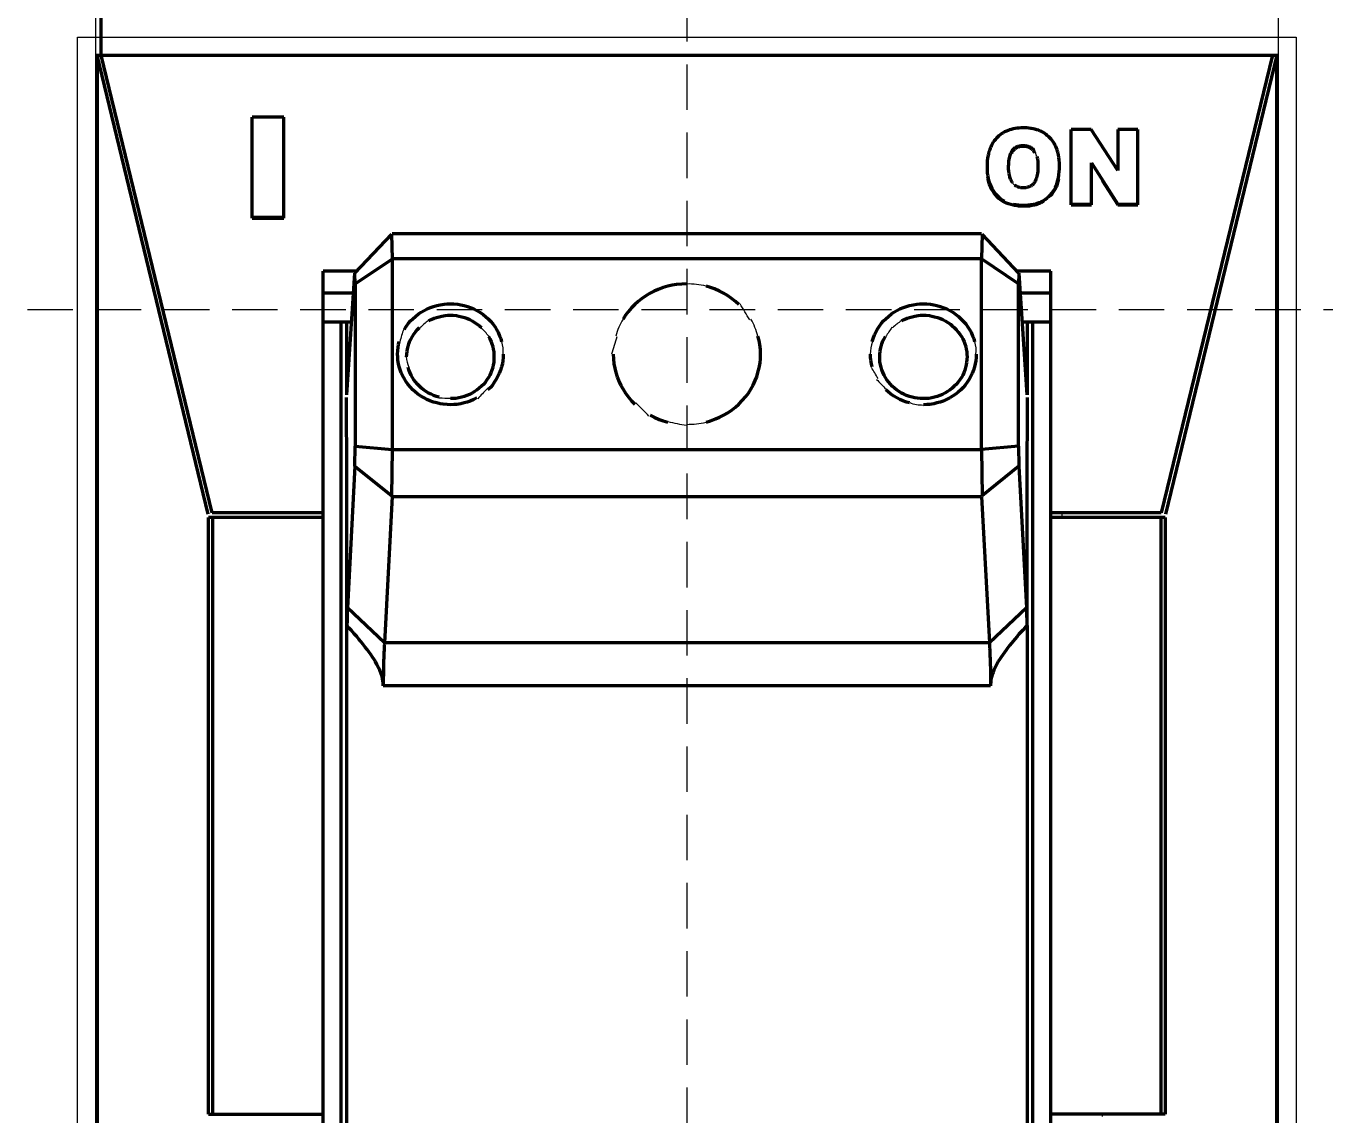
# Model space of a CAD drawing. Header units: millimetres. Extents: x 1622 to 1905, y 0 to 327.
# Drawn here: x 1762 to 1833.4, y 119.2 to 179.1 of the extents above; entities that cross this region are included whole.
import ezdxf

# ---------------------------------------------------------------- set-up
doc = ezdxf.new("R2010")
doc.units = ezdxf.units.MM
doc.linetypes.add('ACAD_ISO02W100', pattern=[15, 12, -3])
doc.linetypes.add('HIDDEN', pattern=[0.375, 0.25, -0.125])
doc.layers.add('8', color=140, linetype='ACAD_ISO02W100')
doc.layers.add('at_Entity', color=7, linetype='Continuous')

# ---------------------------------------------------------------- blocks, each defined once
blk = doc.blocks.new('GYER HERH  WRE TS1600AF 4P')
for p, q in [((79705.045, 9321.64), (79705.045, 9321.375)), ((79707.257, 9288.572), (79707.257, 9288.447))]:
    blk.add_line(p, q)
blk.add_lwpolyline([(79651.932, 9426.286), (79716.929, 9426.286), (79716.929, 9229.786), (79651.932, 9229.786)], close=True)
at = {"color": 3}
blk.add_lwpolyline([(79650.925, 9347.786), (79717.925, 9347.786), (79717.925, 9228.786), (79650.925, 9228.786)], close=True, dxfattribs=at)
at = {"layer": '8', "color": 3, "linetype": 'HIDDEN', "ltscale": 10}
for p, q in [((79684.425, 9496.286), (79684.425, 9169.286)), ((79789.425, 9332.786), (79579.425, 9332.786))]:
    blk.add_line(p, q, dxfattribs=at)
at = {"layer": 'at_Entity', "color": 0, "lineweight": 140}
for p, q in [((79652.225, 9346.786), (79652.225, 9426.286)), ((79651.932, 9346.786), (79716.929, 9346.786)), ((79652.001, 9346.786), (79652.001, 9231.067)), ((79658.114, 9321.559), (79652.001, 9346.786)), ((79652.193, 9346.786), (79652.225, 9346.786)), ((79658.338, 9321.64), (79652.225, 9346.786)), ((79716.622, 9346.786), (79710.503, 9321.64)), ((79716.855, 9346.786), (79710.747, 9321.559)), ((79716.622, 9346.786), (79716.663, 9346.786)), ((79716.663, 9346.786), (79716.709, 9346.786)), ((79716.709, 9346.786), (79716.745, 9346.786)), ((79716.745, 9346.786), (79716.786, 9346.786)), ((79716.855, 9231.067), (79716.855, 9346.786)), ((79660.528, 9337.836), (79660.528, 9343.389)), ((79662.277, 9343.389), (79660.528, 9343.389)), ((79662.277, 9337.836), (79662.277, 9343.389)), ((79701.816, 9342.527), (79701.739, 9342.476)), ((79701.892, 9342.571), (79701.816, 9342.527)), ((79701.991, 9342.617), (79701.892, 9342.571)), ((79702.082, 9342.652), (79701.991, 9342.617)), ((79702.173, 9342.687), (79702.082, 9342.652)), ((79702.258, 9342.713), (79702.173, 9342.687)), ((79702.369, 9342.737), (79702.258, 9342.713)), ((79702.473, 9342.756), (79702.369, 9342.737)), ((79702.577, 9342.774), (79702.473, 9342.756)), ((79702.676, 9342.785), (79702.577, 9342.774)), ((79702.8, 9342.791), (79702.676, 9342.785)), ((79702.913, 9342.792), (79702.8, 9342.791)), ((79703.014, 9342.791), (79702.913, 9342.792)), ((79703.11, 9342.788), (79703.014, 9342.791)), ((79703.229, 9342.777), (79703.11, 9342.788)), ((79703.333, 9342.763), (79703.229, 9342.777)), ((79703.341, 9342.759), (79703.333, 9342.763)), ((79703.347, 9342.756), (79703.341, 9342.759)), ((79703.354, 9342.756), (79703.347, 9342.756)), ((79703.362, 9342.756), (79703.354, 9342.756)), ((79703.46, 9342.738), (79703.362, 9342.756)), ((79703.553, 9342.72), (79703.46, 9342.738)), ((79703.666, 9342.69), (79703.553, 9342.72)), ((79703.762, 9342.66), (79703.666, 9342.69)), ((79703.849, 9342.622), (79703.762, 9342.66)), ((79703.93, 9342.586), (79703.849, 9342.622)), ((79704.024, 9342.534), (79703.93, 9342.586)), ((79704.101, 9342.483), (79704.024, 9342.534)), ((79706.659, 9342.711), (79705.551, 9342.711)), ((79705.551, 9338.565), (79705.551, 9342.711)), ((79708.114, 9340.45), (79706.659, 9342.711)), ((79709.228, 9342.711), (79708.114, 9342.711)), ((79708.114, 9342.711), (79708.114, 9340.45)), ((79709.228, 9338.565), (79709.228, 9342.711)), ((79701.178, 9341.841), (79701.129, 9341.738)), ((79701.222, 9341.931), (79701.178, 9341.841)), ((79701.273, 9342.01), (79701.222, 9341.931)), ((79701.322, 9342.081), (79701.273, 9342.01)), ((79701.389, 9342.164), (79701.322, 9342.081)), ((79701.451, 9342.233), (79701.389, 9342.164)), ((79701.518, 9342.3), (79701.451, 9342.233)), ((79701.582, 9342.359), (79701.518, 9342.3)), ((79701.664, 9342.423), (79701.582, 9342.359)), ((79701.739, 9342.476), (79701.664, 9342.423)), ((79702.667, 9341.792), (79702.703, 9341.802)), ((79702.703, 9341.802), (79702.738, 9341.813)), ((79702.738, 9341.813), (79702.782, 9341.821)), ((79702.782, 9341.821), (79702.831, 9341.827)), ((79702.831, 9341.827), (79702.871, 9341.828)), ((79702.871, 9341.828), (79702.913, 9341.828)), ((79702.913, 9341.828), (79702.957, 9341.827)), ((79702.957, 9341.827), (79703.008, 9341.826)), ((79703.008, 9341.826), (79703.049, 9341.821)), ((79703.049, 9341.821), (79703.092, 9341.813)), ((79703.092, 9341.813), (79703.131, 9341.802)), ((79703.131, 9341.802), (79703.176, 9341.789)), ((79704.174, 9342.433), (79704.101, 9342.483)), ((79704.243, 9342.381), (79704.174, 9342.433)), ((79704.324, 9342.309), (79704.243, 9342.381)), ((79704.389, 9342.24), (79704.324, 9342.309)), ((79704.447, 9342.174), (79704.389, 9342.24)), ((79704.501, 9342.108), (79704.447, 9342.174)), ((79704.564, 9342.023), (79704.501, 9342.108)), ((79704.616, 9341.945), (79704.564, 9342.023)), ((79704.664, 9341.86), (79704.616, 9341.945)), ((79704.703, 9341.779), (79704.664, 9341.86)), ((79700.96, 9341.135), (79700.939, 9340.96)), ((79700.989, 9341.29), (79700.96, 9341.135)), ((79701.002, 9341.355), (79700.989, 9341.29)), ((79701.016, 9341.418), (79701.002, 9341.355)), ((79701.037, 9341.495), (79701.016, 9341.418)), ((79701.057, 9341.562), (79701.037, 9341.495)), ((79701.092, 9341.653), (79701.057, 9341.562)), ((79701.129, 9341.738), (79701.092, 9341.653)), ((79702.146, 9341.069), (79702.174, 9341.194)), ((79702.174, 9341.194), (79702.202, 9341.293)), ((79702.202, 9341.293), (79702.24, 9341.402)), ((79702.24, 9341.402), (79702.279, 9341.483)), ((79702.291, 9341.444), (79702.278, 9341.423)), ((79702.279, 9341.483), (79702.329, 9341.562)), ((79702.304, 9341.464), (79702.291, 9341.444)), ((79702.319, 9341.489), (79702.304, 9341.464)), ((79702.329, 9341.511), (79702.319, 9341.489)), ((79702.329, 9341.562), (79702.356, 9341.594)), ((79702.355, 9341.539), (79702.329, 9341.511)), ((79702.381, 9341.566), (79702.355, 9341.539)), ((79702.356, 9341.594), (79702.388, 9341.628)), ((79702.414, 9341.6), (79702.381, 9341.566)), ((79702.388, 9341.628), (79702.415, 9341.654)), ((79702.444, 9341.629), (79702.414, 9341.6)), ((79702.415, 9341.654), (79702.444, 9341.68)), ((79702.444, 9341.68), (79702.478, 9341.707)), ((79702.477, 9341.65), (79702.444, 9341.629)), ((79702.507, 9341.67), (79702.477, 9341.65)), ((79702.478, 9341.707), (79702.515, 9341.733)), ((79702.546, 9341.692), (79702.507, 9341.67)), ((79702.515, 9341.733), (79702.547, 9341.752)), ((79702.583, 9341.71), (79702.546, 9341.692)), ((79702.547, 9341.752), (79702.583, 9341.769)), ((79702.583, 9341.769), (79702.622, 9341.78)), ((79702.621, 9341.725), (79702.583, 9341.71)), ((79702.658, 9341.737), (79702.621, 9341.725)), ((79702.622, 9341.78), (79702.667, 9341.792)), ((79702.701, 9341.75), (79702.658, 9341.737)), ((79702.738, 9341.761), (79702.701, 9341.75)), ((79702.78, 9341.767), (79702.738, 9341.761)), ((79702.82, 9341.771), (79702.78, 9341.767)), ((79702.87, 9341.775), (79702.82, 9341.771)), ((79702.913, 9341.776), (79702.87, 9341.775)), ((79702.956, 9341.775), (79702.913, 9341.776)), ((79702.997, 9341.772), (79702.956, 9341.775)), ((79703.048, 9341.767), (79702.997, 9341.772)), ((79703.092, 9341.761), (79703.048, 9341.767)), ((79703.13, 9341.751), (79703.092, 9341.761)), ((79703.167, 9341.74), (79703.13, 9341.751)), ((79703.21, 9341.725), (79703.167, 9341.74)), ((79703.176, 9341.789), (79703.212, 9341.779)), ((79703.247, 9341.71), (79703.21, 9341.725)), ((79703.212, 9341.779), (79703.247, 9341.769)), ((79703.247, 9341.769), (79703.282, 9341.751)), ((79703.281, 9341.693), (79703.247, 9341.71)), ((79703.314, 9341.675), (79703.281, 9341.693)), ((79703.282, 9341.751), (79703.323, 9341.728)), ((79703.355, 9341.651), (79703.314, 9341.675)), ((79703.323, 9341.728), (79703.357, 9341.706)), ((79703.391, 9341.629), (79703.355, 9341.651)), ((79703.357, 9341.706), (79703.391, 9341.68)), ((79703.391, 9341.68), (79703.423, 9341.653)), ((79703.423, 9341.602), (79703.391, 9341.629)), ((79703.423, 9341.653), (79703.457, 9341.621)), ((79703.45, 9341.577), (79703.423, 9341.602)), ((79703.48, 9341.543), (79703.45, 9341.577)), ((79703.457, 9341.621), (79703.481, 9341.593)), ((79703.506, 9341.511), (79703.48, 9341.543)), ((79703.481, 9341.593), (79703.506, 9341.562)), ((79703.518, 9341.491), (79703.506, 9341.511)), ((79703.528, 9341.473), (79703.518, 9341.491)), ((79703.542, 9341.451), (79703.528, 9341.473)), ((79703.558, 9341.43), (79703.542, 9341.451)), ((79703.661, 9341.216), (79703.696, 9341.094)), ((79703.696, 9341.094), (79703.718, 9340.953)), ((79704.745, 9341.677), (79704.703, 9341.779)), ((79704.777, 9341.585), (79704.745, 9341.677)), ((79704.8, 9341.52), (79704.777, 9341.585)), ((79704.817, 9341.46), (79704.8, 9341.52)), ((79704.836, 9341.383), (79704.817, 9341.46)), ((79704.853, 9341.312), (79704.836, 9341.383)), ((79704.881, 9341.167), (79704.853, 9341.312)), ((79704.898, 9341.028), (79704.881, 9341.167)), ((79700.933, 9340.818), (79700.931, 9340.664)), ((79700.931, 9340.664), (79700.933, 9340.498)), ((79700.939, 9340.96), (79700.933, 9340.818)), ((79700.933, 9340.498), (79700.944, 9340.313)), ((79702.116, 9340.664), (79702.119, 9340.798)), ((79702.118, 9340.536), (79702.116, 9340.664)), ((79702.124, 9340.415), (79702.118, 9340.536)), ((79702.119, 9340.798), (79702.128, 9340.949)), ((79702.145, 9340.263), (79702.124, 9340.415)), ((79702.128, 9340.949), (79702.146, 9341.069)), ((79703.714, 9340.407), (79703.696, 9340.277)), ((79703.72, 9340.571), (79703.714, 9340.407)), ((79703.718, 9340.953), (79703.721, 9340.838)), ((79703.721, 9340.715), (79703.72, 9340.571)), ((79703.721, 9340.838), (79703.721, 9340.715)), ((79704.881, 9340.207), (79704.902, 9340.389)), ((79704.907, 9340.852), (79704.898, 9341.028)), ((79704.902, 9340.389), (79704.908, 9340.537)), ((79704.91, 9340.693), (79704.907, 9340.852)), ((79704.908, 9340.537), (79704.91, 9340.693)), ((79706.67, 9338.565), (79706.67, 9340.87)), ((79706.67, 9340.87), (79708.114, 9338.609)), ((79700.944, 9340.313), (79700.965, 9340.164)), ((79700.965, 9340.164), (79701, 9340.008)), ((79700.976, 9340.04), (79700.971, 9340.067)), ((79700.983, 9340.012), (79700.976, 9340.04)), ((79700.992, 9339.978), (79700.983, 9340.012)), ((79701, 9339.95), (79700.992, 9339.978)), ((79701, 9340.008), (79701.034, 9339.869)), ((79701.032, 9339.816), (79701, 9339.95)), ((79701.069, 9339.691), (79701.032, 9339.816)), ((79701.034, 9339.869), (79701.081, 9339.712)), ((79701.13, 9339.541), (79701.069, 9339.691)), ((79701.081, 9339.712), (79701.131, 9339.586)), ((79702.174, 9340.126), (79702.145, 9340.263)), ((79702.186, 9340.078), (79702.174, 9340.126)), ((79702.199, 9340.033), (79702.186, 9340.078)), ((79702.22, 9339.98), (79702.199, 9340.033)), ((79702.243, 9339.935), (79702.22, 9339.98)), ((79702.261, 9339.893), (79702.243, 9339.935)), ((79702.279, 9339.856), (79702.261, 9339.893)), ((79702.304, 9339.812), (79702.279, 9339.856)), ((79702.329, 9339.773), (79702.304, 9339.812)), ((79703.433, 9339.668), (79703.402, 9339.64)), ((79703.458, 9339.696), (79703.433, 9339.668)), ((79703.489, 9339.732), (79703.458, 9339.696)), ((79703.517, 9339.765), (79703.489, 9339.732)), ((79703.546, 9339.807), (79703.517, 9339.765)), ((79703.57, 9339.846), (79703.546, 9339.807)), ((79703.596, 9339.898), (79703.57, 9339.846)), ((79703.615, 9339.95), (79703.596, 9339.898)), ((79703.631, 9339.993), (79703.615, 9339.95)), ((79703.644, 9340.036), (79703.631, 9339.993)), ((79703.655, 9340.091), (79703.644, 9340.036)), ((79703.661, 9340.141), (79703.655, 9340.091)), ((79703.696, 9340.277), (79703.661, 9340.141)), ((79704.78, 9339.698), (79704.739, 9339.58)), ((79704.74, 9339.643), (79704.791, 9339.791)), ((79704.821, 9339.843), (79704.78, 9339.698)), ((79704.791, 9339.791), (79704.822, 9339.913)), ((79704.853, 9339.972), (79704.821, 9339.843)), ((79704.822, 9339.913), (79704.853, 9340.045)), ((79704.853, 9340.045), (79704.881, 9340.207)), ((79707.254, 9339.905), (79708.114, 9338.565)), ((79701.193, 9339.412), (79701.13, 9339.541)), ((79701.131, 9339.586), (79701.193, 9339.456)), ((79701.193, 9339.456), (79701.26, 9339.353)), ((79701.257, 9339.301), (79701.193, 9339.412)), ((79701.322, 9339.2), (79701.257, 9339.301)), ((79701.26, 9339.353), (79701.341, 9339.235)), ((79701.411, 9339.086), (79701.322, 9339.2)), ((79701.341, 9339.235), (79701.414, 9339.142)), ((79701.498, 9338.992), (79701.411, 9339.086)), ((79701.414, 9339.142), (79701.498, 9339.051)), ((79701.498, 9339.051), (79701.59, 9338.973)), ((79701.586, 9338.911), (79701.498, 9338.992)), ((79701.59, 9338.973), (79701.696, 9338.888)), ((79702.477, 9339.622), (79702.444, 9339.648)), ((79702.507, 9339.6), (79702.477, 9339.622)), ((79702.546, 9339.58), (79702.507, 9339.6)), ((79702.583, 9339.567), (79702.546, 9339.58)), ((79702.621, 9339.548), (79702.583, 9339.567)), ((79702.658, 9339.536), (79702.621, 9339.548)), ((79702.706, 9339.522), (79702.658, 9339.536)), ((79702.749, 9339.508), (79702.706, 9339.522)), ((79702.789, 9339.502), (79702.749, 9339.508)), ((79702.829, 9339.498), (79702.789, 9339.502)), ((79702.878, 9339.494), (79702.829, 9339.498)), ((79702.919, 9339.493), (79702.878, 9339.494)), ((79702.963, 9339.494), (79702.919, 9339.493)), ((79703.003, 9339.497), (79702.963, 9339.494)), ((79703.054, 9339.502), (79703.003, 9339.497)), ((79703.103, 9339.508), (79703.054, 9339.502)), ((79703.139, 9339.518), (79703.103, 9339.508)), ((79703.176, 9339.529), (79703.139, 9339.518)), ((79703.221, 9339.547), (79703.176, 9339.529)), ((79703.259, 9339.567), (79703.221, 9339.547)), ((79703.296, 9339.579), (79703.259, 9339.567)), ((79703.331, 9339.595), (79703.296, 9339.579)), ((79703.37, 9339.618), (79703.331, 9339.595)), ((79703.402, 9339.64), (79703.37, 9339.618)), ((79704.129, 9338.864), (79704.24, 9338.943)), ((79704.24, 9338.943), (79704.324, 9339.016)), ((79704.324, 9339.016), (79704.406, 9339.103)), ((79704.406, 9339.103), (79704.488, 9339.199)), ((79704.486, 9339.146), (79704.406, 9339.058)), ((79704.554, 9339.233), (79704.486, 9339.146)), ((79704.488, 9339.199), (79704.571, 9339.313)), ((79704.627, 9339.348), (79704.554, 9339.233)), ((79704.571, 9339.313), (79704.629, 9339.409)), ((79704.685, 9339.456), (79704.627, 9339.348)), ((79704.629, 9339.409), (79704.685, 9339.515)), ((79704.685, 9339.515), (79704.74, 9339.643)), ((79704.739, 9339.58), (79704.685, 9339.456)), ((79701.672, 9338.843), (79701.586, 9338.911)), ((79701.784, 9338.77), (79701.672, 9338.843)), ((79701.696, 9338.888), (79701.787, 9338.826)), ((79701.889, 9338.712), (79701.784, 9338.77)), ((79701.787, 9338.826), (79701.889, 9338.771)), ((79701.998, 9338.658), (79701.889, 9338.712)), ((79702.106, 9338.615), (79701.998, 9338.658)), ((79702.242, 9338.577), (79702.106, 9338.615)), ((79702.364, 9338.55), (79702.242, 9338.577)), ((79702.364, 9338.602), (79702.437, 9338.588)), ((79702.435, 9338.535), (79702.364, 9338.55)), ((79702.501, 9338.523), (79702.435, 9338.535)), ((79702.437, 9338.588), (79702.519, 9338.575)), ((79702.581, 9338.51), (79702.501, 9338.523)), ((79702.519, 9338.575), (79702.584, 9338.567)), ((79702.651, 9338.499), (79702.581, 9338.51)), ((79702.584, 9338.567), (79702.651, 9338.558)), ((79702.651, 9338.558), (79702.727, 9338.553)), ((79702.724, 9338.498), (79702.651, 9338.499)), ((79702.796, 9338.495), (79702.724, 9338.498)), ((79702.727, 9338.553), (79702.815, 9338.551)), ((79702.884, 9338.492), (79702.796, 9338.495)), ((79702.815, 9338.551), (79702.886, 9338.55)), ((79702.959, 9338.491), (79702.884, 9338.492)), ((79702.886, 9338.55), (79702.959, 9338.55)), ((79702.959, 9338.55), (79703.037, 9338.55)), ((79703.034, 9338.492), (79702.959, 9338.491)), ((79703.105, 9338.495), (79703.034, 9338.492)), ((79703.037, 9338.55), (79703.124, 9338.552)), ((79703.19, 9338.498), (79703.105, 9338.495)), ((79703.124, 9338.552), (79703.192, 9338.556)), ((79703.264, 9338.499), (79703.19, 9338.498)), ((79703.192, 9338.556), (79703.264, 9338.565)), ((79703.264, 9338.565), (79703.337, 9338.575)), ((79703.335, 9338.512), (79703.264, 9338.499)), ((79703.401, 9338.523), (79703.335, 9338.512)), ((79703.337, 9338.575), (79703.419, 9338.585)), ((79703.482, 9338.536), (79703.401, 9338.523)), ((79703.419, 9338.585), (79703.484, 9338.592)), ((79703.552, 9338.55), (79703.482, 9338.536)), ((79703.484, 9338.592), (79703.552, 9338.602)), ((79703.552, 9338.602), (79703.616, 9338.623)), ((79703.614, 9338.57), (79703.552, 9338.55)), ((79703.671, 9338.588), (79703.614, 9338.57)), ((79703.616, 9338.623), (79703.687, 9338.646)), ((79703.741, 9338.61), (79703.671, 9338.588)), ((79703.687, 9338.646), (79703.743, 9338.666)), ((79703.802, 9338.631), (79703.741, 9338.61)), ((79703.743, 9338.666), (79703.802, 9338.69)), ((79703.802, 9338.69), (79703.862, 9338.715)), ((79703.86, 9338.658), (79703.802, 9338.631)), ((79703.912, 9338.683), (79703.86, 9338.658)), ((79703.862, 9338.715), (79703.926, 9338.746)), ((79703.974, 9338.714), (79703.912, 9338.683)), ((79703.926, 9338.746), (79703.976, 9338.773)), ((79704.027, 9338.742), (79703.974, 9338.714)), ((79703.976, 9338.773), (79704.027, 9338.801)), ((79704.027, 9338.801), (79704.129, 9338.864)), ((79705.551, 9338.609), (79706.67, 9338.609)), ((79705.551, 9338.565), (79706.67, 9338.565)), ((79708.114, 9338.609), (79709.228, 9338.609)), ((79708.114, 9338.565), (79709.228, 9338.565)), ((79660.528, 9337.887), (79662.277, 9337.887)), ((79660.528, 9337.836), (79662.277, 9337.836)), ((79666.172, 9334.801), (79668.201, 9336.959)), ((79668.241, 9335.597), (79668.201, 9336.959)), ((79700.632, 9336.974), (79668.229, 9336.974)), ((79700.655, 9336.959), (79700.621, 9335.597)), ((79702.675, 9334.801), (79700.655, 9336.959)), ((79666.195, 9334.22), (79668.241, 9335.597)), ((79668.229, 9335.597), (79668.229, 9325.109)), ((79700.632, 9335.597), (79668.229, 9335.597)), ((79700.632, 9325.109), (79700.632, 9335.597)), ((79702.657, 9334.22), (79700.632, 9335.597)), ((79664.429, 9257.087), (79664.429, 9334.912)), ((79666.276, 9334.912), (79664.429, 9334.912)), ((79665.735, 9328.114), (79666.172, 9334.801)), ((79666.195, 9334.22), (79666.172, 9334.801)), ((79704.429, 9334.912), (79702.571, 9334.912)), ((79702.675, 9334.801), (79702.657, 9334.22)), ((79702.675, 9334.801), (79703.12, 9328.114)), ((79704.429, 9257.087), (79704.429, 9334.912)), ((79666.195, 9334.22), (79666.195, 9325.293)), ((79683.124, 9334.013), (79682.846, 9333.914)), ((79683.376, 9334.087), (79683.124, 9334.013)), ((79683.625, 9334.145), (79683.376, 9334.087)), ((79683.863, 9334.185), (79683.625, 9334.145)), ((79684.159, 9334.211), (79683.863, 9334.185)), ((79684.42, 9334.22), (79684.159, 9334.211)), ((79685.723, 9334.016), (79685.479, 9334.087)), ((79685.947, 9333.938), (79685.723, 9334.016)), ((79702.657, 9325.293), (79702.657, 9334.22)), ((79666.103, 9333.704), (79664.429, 9333.704)), ((79681.752, 9333.252), (79681.564, 9333.078)), ((79681.937, 9333.402), (79681.752, 9333.252)), ((79682.179, 9333.567), (79681.937, 9333.402)), ((79682.401, 9333.704), (79682.179, 9333.567)), ((79682.628, 9333.817), (79682.401, 9333.704)), ((79682.846, 9333.914), (79682.628, 9333.817)), ((79686.215, 9333.82), (79685.947, 9333.938)), ((79686.448, 9333.704), (79686.215, 9333.82)), ((79686.667, 9333.573), (79686.448, 9333.704)), ((79686.866, 9333.441), (79686.667, 9333.573)), ((79687.097, 9333.257), (79686.866, 9333.441)), ((79687.292, 9333.078), (79687.097, 9333.257)), ((79704.429, 9333.704), (79702.749, 9333.704)), ((79669.503, 9332.433), (79669.673, 9332.568)), ((79669.673, 9332.568), (79669.819, 9332.663)), ((79669.819, 9332.663), (79669.978, 9332.754)), ((79669.978, 9332.754), (79670.146, 9332.841)), ((79670.146, 9332.841), (79670.342, 9332.927)), ((79670.342, 9332.927), (79670.505, 9332.983)), ((79670.505, 9332.983), (79670.68, 9333.034)), ((79670.68, 9333.034), (79670.865, 9333.074)), ((79670.865, 9333.074), (79671.076, 9333.109)), ((79671.076, 9333.109), (79671.248, 9333.124)), ((79671.248, 9333.124), (79671.432, 9333.13)), ((79671.432, 9333.13), (79671.62, 9333.123)), ((79671.62, 9333.123), (79671.831, 9333.103)), ((79671.831, 9333.103), (79671.999, 9333.073)), ((79671.999, 9333.073), (79672.176, 9333.034)), ((79672.176, 9333.034), (79672.361, 9332.98)), ((79672.361, 9332.98), (79672.565, 9332.909)), ((79672.565, 9332.909), (79672.724, 9332.839)), ((79672.724, 9332.839), (79672.887, 9332.754)), ((79672.887, 9332.754), (79673.048, 9332.659)), ((79673.048, 9332.659), (79673.223, 9332.54)), ((79673.223, 9332.54), (79673.359, 9332.43)), ((79681.192, 9332.68), (79681.054, 9332.492)), ((79681.382, 9332.896), (79681.192, 9332.68)), ((79681.564, 9333.078), (79681.382, 9332.896)), ((79695.503, 9332.433), (79695.669, 9332.568)), ((79695.669, 9332.568), (79695.813, 9332.663)), ((79695.813, 9332.663), (79695.974, 9332.754)), ((79695.974, 9332.754), (79696.142, 9332.841)), ((79696.142, 9332.841), (79696.337, 9332.927)), ((79696.337, 9332.927), (79696.498, 9332.983)), ((79696.498, 9332.983), (79696.67, 9333.034)), ((79696.67, 9333.034), (79696.86, 9333.074)), ((79696.86, 9333.074), (79697.071, 9333.109)), ((79697.071, 9333.109), (79697.242, 9333.124)), ((79697.242, 9333.124), (79697.427, 9333.13)), ((79697.427, 9333.13), (79697.618, 9333.123)), ((79697.618, 9333.123), (79697.829, 9333.103)), ((79697.829, 9333.103), (79697.998, 9333.073)), ((79697.998, 9333.073), (79698.178, 9333.034)), ((79698.178, 9333.034), (79698.357, 9332.98)), ((79698.357, 9332.98), (79698.556, 9332.909)), ((79698.556, 9332.909), (79698.713, 9332.839)), ((79698.713, 9332.839), (79698.877, 9332.754)), ((79698.877, 9332.754), (79699.042, 9332.659)), ((79699.042, 9332.659), (79699.221, 9332.54)), ((79699.221, 9332.54), (79699.357, 9332.43)), ((79666.006, 9332.106), (79664.429, 9332.106)), ((79665.422, 9259.312), (79665.422, 9332.106)), ((79665.73, 9328.114), (79665.73, 9332.106)), ((79668.897, 9331.716), (79668.996, 9331.877)), ((79668.996, 9331.877), (79669.12, 9332.05)), ((79669.12, 9332.05), (79669.233, 9332.178)), ((79669.233, 9332.178), (79669.36, 9332.305)), ((79669.36, 9332.305), (79669.503, 9332.433)), ((79669.62, 9331.71), (79669.722, 9331.819)), ((79670.232, 9332.18), (79670.371, 9332.253)), ((79670.371, 9332.253), (79670.532, 9332.325)), ((79670.532, 9332.325), (79670.667, 9332.37)), ((79670.667, 9332.37), (79670.816, 9332.408)), ((79670.816, 9332.408), (79670.964, 9332.443)), ((79670.964, 9332.443), (79671.136, 9332.476)), ((79671.136, 9332.476), (79671.278, 9332.491)), ((79671.278, 9332.491), (79671.432, 9332.496)), ((79671.432, 9332.496), (79671.585, 9332.49)), ((79671.585, 9332.49), (79671.759, 9332.471)), ((79671.759, 9332.471), (79671.9, 9332.443)), ((79671.9, 9332.443), (79672.05, 9332.408)), ((79672.05, 9332.408), (79672.198, 9332.368)), ((79672.198, 9332.368), (79672.361, 9332.311)), ((79672.361, 9332.311), (79672.49, 9332.251)), ((79672.49, 9332.251), (79672.628, 9332.18)), ((79672.628, 9332.18), (79672.761, 9332.101)), ((79672.761, 9332.101), (79672.906, 9332.003)), ((79672.906, 9332.003), (79673.019, 9331.915)), ((79673.019, 9331.915), (79673.134, 9331.819)), ((79673.359, 9332.43), (79673.5, 9332.305)), ((79673.5, 9332.305), (79673.629, 9332.172)), ((79673.629, 9332.172), (79673.766, 9332.013)), ((79673.766, 9332.013), (79673.866, 9331.873)), ((79673.866, 9331.873), (79673.966, 9331.716)), ((79681.054, 9332.492), (79680.917, 9332.283)), ((79694.886, 9331.716), (79694.994, 9331.877)), ((79694.994, 9331.877), (79695.124, 9332.05)), ((79695.124, 9332.05), (79695.237, 9332.178)), ((79695.237, 9332.178), (79695.361, 9332.305)), ((79695.361, 9332.305), (79695.503, 9332.433)), ((79696.228, 9332.18), (79696.37, 9332.253)), ((79696.37, 9332.253), (79696.532, 9332.325)), ((79696.532, 9332.325), (79696.665, 9332.37)), ((79696.665, 9332.37), (79696.812, 9332.408)), ((79696.812, 9332.408), (79696.965, 9332.443)), ((79696.965, 9332.443), (79697.136, 9332.476)), ((79697.136, 9332.476), (79697.275, 9332.491)), ((79697.275, 9332.491), (79697.427, 9332.496)), ((79697.427, 9332.496), (79697.587, 9332.49)), ((79697.587, 9332.49), (79697.764, 9332.471)), ((79697.764, 9332.471), (79697.902, 9332.443)), ((79697.902, 9332.443), (79698.045, 9332.408)), ((79698.045, 9332.408), (79698.198, 9332.368)), ((79698.198, 9332.368), (79698.364, 9332.311)), ((79698.364, 9332.311), (79698.494, 9332.251)), ((79698.494, 9332.251), (79698.629, 9332.18)), ((79698.629, 9332.18), (79698.767, 9332.101)), ((79698.767, 9332.101), (79698.912, 9332.003)), ((79698.912, 9332.003), (79699.02, 9331.915)), ((79699.02, 9331.915), (79699.13, 9331.819)), ((79699.13, 9331.819), (79699.236, 9331.704)), ((79699.357, 9332.43), (79699.495, 9332.305)), ((79699.495, 9332.305), (79699.625, 9332.172)), ((79699.625, 9332.172), (79699.762, 9332.013)), ((79699.762, 9332.013), (79699.864, 9331.873)), ((79699.864, 9331.873), (79699.967, 9331.716)), ((79704.429, 9332.106), (79702.856, 9332.106)), ((79703.126, 9332.106), (79703.126, 9328.114)), ((79703.431, 9332.106), (79703.431, 9259.312)), ((79669.205, 9331.079), (79669.267, 9331.203)), ((79669.267, 9331.203), (79669.337, 9331.333)), ((79669.337, 9331.333), (79669.423, 9331.462)), ((79669.423, 9331.462), (79669.527, 9331.603)), ((79669.527, 9331.603), (79669.62, 9331.71)), ((79673.523, 9331.333), (79673.595, 9331.195)), ((79673.595, 9331.195), (79673.666, 9331.041)), ((79673.966, 9331.716), (79674.046, 9331.557)), ((79674.046, 9331.557), (79674.132, 9331.371)), ((79674.132, 9331.371), (79674.191, 9331.212)), ((79674.191, 9331.212), (79674.245, 9331.038)), ((79688.398, 9331.112), (79688.336, 9331.347)), ((79688.441, 9330.89), (79688.398, 9331.112)), ((79694.616, 9331.045), (79694.669, 9331.221)), ((79694.669, 9331.221), (79694.739, 9331.413)), ((79694.739, 9331.413), (79694.807, 9331.563)), ((79694.807, 9331.563), (79694.886, 9331.716)), ((79695.208, 9331.079), (79695.269, 9331.203)), ((79695.269, 9331.203), (79695.344, 9331.333)), ((79699.236, 9331.704), (79699.35, 9331.57)), ((79699.35, 9331.57), (79699.435, 9331.455)), ((79699.435, 9331.455), (79699.518, 9331.333)), ((79699.518, 9331.333), (79699.592, 9331.195)), ((79699.592, 9331.195), (79699.666, 9331.041)), ((79699.967, 9331.716), (79700.053, 9331.557)), ((79700.053, 9331.557), (79700.138, 9331.371)), ((79700.138, 9331.371), (79700.195, 9331.212)), ((79700.195, 9331.212), (79700.247, 9331.038)), ((79668.528, 9330.346), (79668.533, 9330.53)), ((79668.533, 9330.53), (79668.549, 9330.73)), ((79668.549, 9330.73), (79668.575, 9330.884)), ((79668.575, 9330.884), (79668.615, 9331.045)), ((79669.026, 9330.35), (79669.042, 9330.513)), ((79669.042, 9330.513), (79669.069, 9330.641)), ((79669.069, 9330.641), (79669.106, 9330.773)), ((79669.106, 9330.773), (79669.146, 9330.919)), ((79669.146, 9330.919), (79669.205, 9331.079)), ((79673.666, 9331.041), (79673.712, 9330.914)), ((79673.712, 9330.914), (79673.753, 9330.773)), ((79673.753, 9330.773), (79673.785, 9330.637)), ((79673.785, 9330.637), (79673.811, 9330.478)), ((79673.811, 9330.478), (79673.819, 9330.346)), ((79688.466, 9330.606), (79688.441, 9330.89)), ((79688.474, 9330.346), (79688.466, 9330.606)), ((79695.033, 9330.35), (79695.049, 9330.513)), ((79695.049, 9330.513), (79695.074, 9330.641)), ((79695.074, 9330.641), (79695.108, 9330.773)), ((79695.108, 9330.773), (79695.149, 9330.919)), ((79695.149, 9330.919), (79695.208, 9331.079)), ((79699.666, 9331.041), (79699.715, 9330.914)), ((79699.715, 9330.914), (79699.76, 9330.773)), ((79699.76, 9330.773), (79699.788, 9330.637)), ((79699.788, 9330.637), (79699.813, 9330.478)), ((79699.813, 9330.478), (79699.825, 9330.346)), ((79668.532, 9330.182), (79668.528, 9330.346)), ((79668.543, 9330.024), (79668.532, 9330.182)), ((79668.575, 9329.827), (79668.543, 9330.024)), ((79668.615, 9329.653), (79668.575, 9329.827)), ((79669.02, 9330.206), (79669.026, 9330.35)), ((79673.785, 9329.762), (79673.753, 9329.624)), ((79673.806, 9329.891), (79673.785, 9329.762)), ((79673.819, 9330.055), (79673.806, 9329.891)), ((79673.819, 9330.346), (79673.822, 9330.206)), ((79673.822, 9330.206), (79673.819, 9330.055)), ((79674.283, 9329.821), (79674.245, 9329.653)), ((79674.312, 9329.981), (79674.283, 9329.821)), ((79674.331, 9330.176), (79674.312, 9329.981)), ((79674.337, 9330.346), (79674.331, 9330.176)), ((79680.381, 9330.346), (79680.39, 9330.096)), ((79680.39, 9330.096), (79680.418, 9329.815)), ((79680.418, 9329.815), (79680.462, 9329.589)), ((79688.399, 9329.597), (79688.45, 9329.877)), ((79688.45, 9329.877), (79688.468, 9330.104)), ((79688.468, 9330.104), (79688.474, 9330.346)), ((79694.523, 9330.182), (79694.518, 9330.346)), ((79694.538, 9330.024), (79694.523, 9330.182)), ((79694.574, 9329.827), (79694.538, 9330.024)), ((79694.616, 9329.653), (79694.574, 9329.827)), ((79695.028, 9330.206), (79695.033, 9330.35)), ((79695.032, 9330.06), (79695.028, 9330.206)), ((79695.044, 9329.928), (79695.032, 9330.06)), ((79695.074, 9329.77), (79695.044, 9329.928)), ((79695.108, 9329.631), (79695.074, 9329.77)), ((79699.783, 9329.762), (79699.749, 9329.624)), ((79699.808, 9329.891), (79699.783, 9329.762)), ((79699.824, 9330.055), (79699.808, 9329.891)), ((79699.829, 9330.206), (79699.824, 9330.055)), ((79699.825, 9330.346), (79699.829, 9330.206)), ((79700.285, 9329.821), (79700.247, 9329.653)), ((79700.313, 9329.981), (79700.285, 9329.821)), ((79700.332, 9330.176), (79700.313, 9329.981)), ((79700.339, 9330.346), (79700.332, 9330.176)), ((79668.663, 9329.488), (79668.615, 9329.653)), ((79668.719, 9329.334), (79668.663, 9329.488)), ((79668.807, 9329.149), (79668.719, 9329.334)), ((79668.897, 9328.991), (79668.807, 9329.149)), ((79668.991, 9328.837), (79668.897, 9328.991)), ((79669.143, 9329.493), (79669.106, 9329.631)), ((79669.191, 9329.363), (79669.143, 9329.493)), ((79669.265, 9329.207), (79669.191, 9329.363)), ((79669.337, 9329.072), (79669.265, 9329.207)), ((79669.417, 9328.949), (79669.337, 9329.072)), ((79669.501, 9328.835), (79669.417, 9328.949)), ((79673.436, 9328.942), (79673.331, 9328.801)), ((79673.523, 9329.072), (79673.436, 9328.942)), ((79673.593, 9329.201), (79673.523, 9329.072)), ((79673.649, 9329.325), (79673.593, 9329.201)), ((79673.707, 9329.482), (79673.649, 9329.325)), ((79673.753, 9329.624), (79673.707, 9329.482)), ((79673.966, 9328.991), (79673.86, 9328.831)), ((79674.044, 9329.138), (79673.966, 9328.991)), ((79674.115, 9329.283), (79674.044, 9329.138)), ((79674.189, 9329.475), (79674.115, 9329.283)), ((79674.245, 9329.653), (79674.189, 9329.475)), ((79680.462, 9329.589), (79680.525, 9329.351)), ((79680.525, 9329.351), (79680.598, 9329.109)), ((79680.598, 9329.109), (79680.698, 9328.841)), ((79688.188, 9328.898), (79688.267, 9329.117)), ((79688.267, 9329.117), (79688.336, 9329.351)), ((79688.336, 9329.351), (79688.399, 9329.597)), ((79695.147, 9329.493), (79695.108, 9329.631)), ((79695.193, 9329.363), (79695.147, 9329.493)), ((79695.267, 9329.207), (79695.193, 9329.363)), ((79695.344, 9329.072), (79695.267, 9329.207)), ((79695.422, 9328.949), (79695.344, 9329.072)), ((79695.503, 9328.835), (79695.422, 9328.949)), ((79699.432, 9328.942), (79699.326, 9328.801)), ((79699.518, 9329.072), (79699.432, 9328.942)), ((79699.59, 9329.201), (79699.518, 9329.072)), ((79699.65, 9329.325), (79699.59, 9329.201)), ((79699.708, 9329.482), (79699.65, 9329.325)), ((79699.749, 9329.624), (79699.708, 9329.482)), ((79699.956, 9328.991), (79699.855, 9328.831)), ((79700.043, 9329.138), (79699.956, 9328.991)), ((79700.117, 9329.283), (79700.043, 9329.138)), ((79700.191, 9329.475), (79700.117, 9329.283)), ((79700.247, 9329.653), (79700.191, 9329.475)), ((79669.089, 9328.696), (79668.991, 9328.837)), ((79669.227, 9328.535), (79669.089, 9328.696)), ((79669.36, 9328.401), (79669.227, 9328.535)), ((79669.493, 9328.277), (79669.36, 9328.401)), ((79669.627, 9328.166), (79669.493, 9328.277)), ((79669.616, 9328.7), (79669.501, 9328.835)), ((79669.722, 9328.586), (79669.616, 9328.7)), ((79669.836, 9328.486), (79669.722, 9328.586)), ((79669.948, 9328.398), (79669.836, 9328.486)), ((79670.096, 9328.299), (79669.948, 9328.398)), ((79670.232, 9328.217), (79670.096, 9328.299)), ((79672.756, 9328.294), (79672.628, 9328.217)), ((79672.872, 9328.372), (79672.756, 9328.294)), ((79673.012, 9328.48), (79672.872, 9328.372)), ((79673.134, 9328.586), (79673.012, 9328.48)), ((79673.238, 9328.695), (79673.134, 9328.586)), ((79673.331, 9328.801), (79673.238, 9328.695)), ((79673.623, 9328.527), (79673.494, 9328.401)), ((79673.734, 9328.657), (79673.623, 9328.527)), ((79673.86, 9328.831), (79673.734, 9328.657)), ((79680.698, 9328.841), (79680.797, 9328.633)), ((79680.797, 9328.633), (79680.917, 9328.424)), ((79680.917, 9328.424), (79681.06, 9328.207)), ((79687.807, 9328.213), (79687.942, 9328.424)), ((79687.942, 9328.424), (79688.065, 9328.641)), ((79688.065, 9328.641), (79688.188, 9328.898)), ((79695.497, 9328.277), (79695.361, 9328.401)), ((79695.631, 9328.166), (79695.497, 9328.277)), ((79695.613, 9328.7), (79695.503, 9328.835)), ((79695.718, 9328.586), (79695.613, 9328.7)), ((79695.834, 9328.486), (79695.718, 9328.586)), ((79695.948, 9328.398), (79695.834, 9328.486)), ((79696.095, 9328.299), (79695.948, 9328.398)), ((79696.228, 9328.217), (79696.095, 9328.299)), ((79698.756, 9328.294), (79698.618, 9328.217)), ((79698.877, 9328.372), (79698.756, 9328.294)), ((79699.014, 9328.48), (79698.877, 9328.372)), ((79699.13, 9328.586), (79699.014, 9328.48)), ((79699.233, 9328.695), (79699.13, 9328.586)), ((79699.351, 9328.27), (79699.182, 9328.135)), ((79699.326, 9328.801), (79699.233, 9328.695)), ((79699.495, 9328.401), (79699.351, 9328.27)), ((79699.621, 9328.527), (79699.495, 9328.401)), ((79699.732, 9328.657), (79699.621, 9328.527)), ((79699.855, 9328.831), (79699.732, 9328.657)), ((79665.723, 9326.488), (79665.718, 9327.967)), ((79669.809, 9328.044), (79669.627, 9328.166)), ((79669.978, 9327.945), (79669.809, 9328.044)), ((79670.14, 9327.863), (79669.978, 9327.945)), ((79670.298, 9327.793), (79670.14, 9327.863)), ((79670.366, 9328.147), (79670.232, 9328.217)), ((79670.499, 9327.723), (79670.298, 9327.793)), ((79670.495, 9328.089), (79670.366, 9328.147)), ((79670.662, 9328.032), (79670.495, 9328.089)), ((79670.68, 9327.672), (79670.499, 9327.723)), ((79670.816, 9327.989), (79670.662, 9328.032)), ((79670.859, 9327.63), (79670.68, 9327.672)), ((79671.029, 9327.6), (79670.859, 9327.63)), ((79671.242, 9327.582), (79671.029, 9327.6)), ((79671.432, 9327.577), (79671.242, 9327.582)), ((79671.58, 9327.912), (79671.432, 9327.908)), ((79671.616, 9327.581), (79671.432, 9327.577)), ((79671.72, 9327.925), (79671.58, 9327.912)), ((79671.786, 9327.594), (79671.616, 9327.581)), ((79671.895, 9327.955), (79671.72, 9327.925)), ((79671.994, 9327.629), (79671.786, 9327.594)), ((79672.05, 9327.989), (79671.895, 9327.955)), ((79672.176, 9327.672), (79671.994, 9327.629)), ((79672.191, 9328.03), (79672.05, 9327.989)), ((79672.353, 9327.721), (79672.176, 9327.672)), ((79672.322, 9328.075), (79672.191, 9328.03)), ((79672.484, 9328.145), (79672.322, 9328.075)), ((79672.516, 9327.776), (79672.353, 9327.721)), ((79672.628, 9328.217), (79672.484, 9328.145)), ((79672.711, 9327.861), (79672.516, 9327.776)), ((79672.881, 9327.945), (79672.711, 9327.861)), ((79681.06, 9328.207), (79681.232, 9327.972)), ((79681.232, 9327.972), (79681.387, 9327.794)), ((79681.387, 9327.794), (79681.564, 9327.613)), ((79687.105, 9327.447), (79687.292, 9327.613)), ((79687.292, 9327.613), (79687.475, 9327.801)), ((79687.475, 9327.801), (79687.668, 9328.023)), ((79687.668, 9328.023), (79687.807, 9328.213)), ((79695.808, 9328.044), (79695.631, 9328.166)), ((79695.974, 9327.945), (79695.808, 9328.044)), ((79696.136, 9327.863), (79695.974, 9327.945)), ((79696.294, 9327.793), (79696.136, 9327.863)), ((79696.363, 9328.147), (79696.228, 9328.217)), ((79696.493, 9327.723), (79696.294, 9327.793)), ((79696.493, 9328.089), (79696.363, 9328.147)), ((79696.66, 9328.032), (79696.493, 9328.089)), ((79696.67, 9327.672), (79696.493, 9327.723)), ((79696.812, 9327.989), (79696.66, 9328.032)), ((79696.96, 9327.955), (79696.812, 9327.989)), ((79697.098, 9327.93), (79696.96, 9327.955)), ((79697.27, 9327.913), (79697.098, 9327.93)), ((79697.427, 9327.908), (79697.27, 9327.913)), ((79697.582, 9327.912), (79697.427, 9327.908)), ((79697.612, 9327.581), (79697.427, 9327.577)), ((79697.723, 9327.925), (79697.582, 9327.912)), ((79697.785, 9327.594), (79697.612, 9327.581)), ((79697.894, 9327.955), (79697.723, 9327.925)), ((79697.995, 9327.629), (79697.785, 9327.594)), ((79698.045, 9327.989), (79697.894, 9327.955)), ((79698.178, 9327.672), (79697.995, 9327.629)), ((79698.193, 9328.03), (79698.045, 9327.989)), ((79698.352, 9327.721), (79698.178, 9327.672)), ((79698.327, 9328.075), (79698.193, 9328.03)), ((79698.484, 9328.145), (79698.327, 9328.075)), ((79698.513, 9327.776), (79698.352, 9327.721)), ((79698.618, 9328.217), (79698.484, 9328.145)), ((79698.707, 9327.861), (79698.513, 9327.776)), ((79698.877, 9327.945), (79698.707, 9327.861)), ((79699.037, 9328.039), (79698.877, 9327.945)), ((79699.182, 9328.135), (79699.037, 9328.039)), ((79703.138, 9327.967), (79703.13, 9326.437)), ((79682.401, 9327.002), (79682.637, 9326.886)), ((79682.637, 9326.886), (79682.907, 9326.769)), ((79686.007, 9326.792), (79686.223, 9326.889)), ((79686.223, 9326.889), (79686.448, 9327.002)), ((79686.448, 9327.002), (79686.674, 9327.136)), ((79686.674, 9327.136), (79686.919, 9327.3)), ((79686.919, 9327.3), (79687.105, 9327.447)), ((79665.728, 9325.097), (79665.723, 9326.488)), ((79682.907, 9326.769), (79683.132, 9326.69)), ((79683.132, 9326.69), (79683.376, 9326.619)), ((79685.479, 9326.619), (79685.731, 9326.693)), ((79685.731, 9326.693), (79686.007, 9326.792)), ((79703.13, 9326.437), (79703.124, 9324.714)), ((79665.733, 9323.371), (79665.728, 9325.097)), ((79666.172, 9324.189), (79666.195, 9325.293)), ((79666.195, 9325.293), (79668.229, 9325.109)), ((79668.201, 9322.561), (79668.241, 9325.109)), ((79668.229, 9325.109), (79700.632, 9325.109)), ((79702.657, 9325.293), (79700.621, 9325.109)), ((79700.621, 9325.109), (79700.655, 9322.561)), ((79702.657, 9325.293), (79702.675, 9324.189)), ((79703.124, 9324.714), (79703.121, 9323.32)), ((79666.172, 9324.189), (79665.764, 9316.411)), ((79666.172, 9324.189), (79668.201, 9322.561)), ((79702.675, 9324.189), (79700.655, 9322.561)), ((79702.675, 9324.189), (79703.092, 9316.411)), ((79665.735, 9321.832), (79665.733, 9323.371)), ((79703.121, 9323.32), (79703.12, 9321.832)), ((79668.229, 9322.532), (79667.807, 9314.482)), ((79668.229, 9322.532), (79700.632, 9322.532)), ((79700.632, 9322.532), (79701.057, 9314.482)), ((79665.736, 9320.288), (79665.735, 9321.832)), ((79703.12, 9321.832), (79703.118, 9320.235)), ((79658.137, 9288.572), (79658.137, 9321.375)), ((79664.429, 9321.375), (79658.137, 9321.375)), ((79664.429, 9321.64), (79658.338, 9321.64)), ((79658.362, 9288.572), (79658.362, 9321.375)), ((79710.503, 9321.64), (79704.429, 9321.64)), ((79710.718, 9321.375), (79704.429, 9321.375)), ((79710.491, 9321.375), (79710.491, 9288.572)), ((79710.718, 9321.375), (79710.718, 9288.572)), ((79665.737, 9318.836), (79665.736, 9320.288)), ((79703.118, 9320.235), (79703.114, 9318.437)), ((79665.737, 9317.04), (79665.737, 9318.836)), ((79703.114, 9318.437), (79703.11, 9316.987)), ((79665.735, 9315.447), (79665.737, 9317.04)), ((79703.11, 9316.987), (79703.109, 9315.447)), ((79665.758, 9316.093), (79665.757, 9316.001)), ((79665.761, 9316.233), (79665.758, 9316.176)), ((79665.758, 9316.176), (79665.758, 9316.093)), ((79665.763, 9316.286), (79665.761, 9316.233)), ((79665.764, 9316.411), (79665.763, 9316.352)), ((79665.763, 9316.352), (79665.763, 9316.286)), ((79667.807, 9314.482), (79665.764, 9316.411)), ((79703.092, 9316.411), (79701.057, 9314.482)), ((79703.092, 9316.411), (79703.092, 9316.351)), ((79703.092, 9316.351), (79703.093, 9316.282)), ((79703.093, 9316.282), (79703.097, 9316.227)), ((79703.097, 9316.227), (79703.103, 9316.168)), ((79703.103, 9316.168), (79703.103, 9316.09)), ((79703.103, 9316.09), (79703.104, 9315.999)), ((79665.73, 9259.312), (79665.73, 9315.447)), ((79665.864, 9315.297), (79665.73, 9315.447)), ((79665.739, 9315.54), (79665.735, 9315.447)), ((79665.743, 9315.631), (79665.739, 9315.54)), ((79665.746, 9315.747), (79665.743, 9315.631)), ((79665.747, 9315.852), (79665.746, 9315.747)), ((79665.753, 9315.928), (79665.747, 9315.852)), ((79665.757, 9316.001), (79665.753, 9315.928)), ((79703.126, 9315.447), (79703.018, 9315.325)), ((79703.104, 9315.999), (79703.106, 9315.924)), ((79703.106, 9315.924), (79703.109, 9315.844)), ((79703.109, 9315.844), (79703.109, 9315.741)), ((79703.109, 9315.741), (79703.109, 9315.627)), ((79703.109, 9315.627), (79703.109, 9315.539)), ((79703.109, 9315.539), (79703.109, 9315.447)), ((79703.126, 9315.447), (79703.126, 9259.312)), ((79665.99, 9315.157), (79665.864, 9315.297)), ((79666.144, 9314.983), (79665.99, 9315.157)), ((79666.276, 9314.828), (79666.144, 9314.983)), ((79666.398, 9314.689), (79666.276, 9314.828)), ((79666.509, 9314.558), (79666.398, 9314.689)), ((79702.46, 9314.692), (79702.366, 9314.578)), ((79702.579, 9314.834), (79702.46, 9314.692)), ((79702.686, 9314.961), (79702.579, 9314.834)), ((79702.795, 9315.078), (79702.686, 9314.961)), ((79702.896, 9315.188), (79702.795, 9315.078)), ((79703.018, 9315.325), (79702.896, 9315.188)), ((79666.64, 9314.394), (79666.509, 9314.558)), ((79666.75, 9314.246), (79666.64, 9314.394)), ((79666.851, 9314.116), (79666.75, 9314.246)), ((79666.944, 9313.991), (79666.851, 9314.116)), ((79667.056, 9313.836), (79666.944, 9313.991)), ((79667.773, 9313.98), (79667.769, 9313.889)), ((79667.778, 9314.062), (79667.773, 9313.98)), ((79667.781, 9314.122), (79667.778, 9314.062)), ((79667.783, 9314.18), (79667.781, 9314.122)), ((79667.786, 9314.254), (79667.783, 9314.18)), ((79667.789, 9314.32), (79667.786, 9314.254)), ((79667.793, 9314.358), (79667.789, 9314.32)), ((79667.797, 9314.396), (79667.793, 9314.358)), ((79667.802, 9314.442), (79667.797, 9314.396)), ((79667.807, 9314.482), (79667.802, 9314.442)), ((79701.057, 9314.482), (79667.807, 9314.482)), ((79701.057, 9314.482), (79701.058, 9314.438)), ((79701.058, 9314.438), (79701.058, 9314.388)), ((79701.058, 9314.388), (79701.06, 9314.348)), ((79701.06, 9314.348), (79701.063, 9314.305)), ((79701.063, 9314.305), (79701.068, 9314.244)), ((79701.068, 9314.244), (79701.072, 9314.174)), ((79701.072, 9314.174), (79701.074, 9314.115)), ((79701.074, 9314.115), (79701.075, 9314.047)), ((79701.075, 9314.047), (79701.081, 9313.97)), ((79701.081, 9313.97), (79701.086, 9313.882)), ((79701.889, 9313.952), (79701.803, 9313.83)), ((79701.978, 9314.075), (79701.889, 9313.952)), ((79702.062, 9314.193), (79701.978, 9314.075)), ((79702.169, 9314.336), (79702.062, 9314.193)), ((79702.266, 9314.46), (79702.169, 9314.336)), ((79702.366, 9314.578), (79702.266, 9314.46)), ((79667.153, 9313.701), (79667.056, 9313.836)), ((79667.231, 9313.573), (79667.153, 9313.701)), ((79667.304, 9313.452), (79667.231, 9313.573)), ((79667.389, 9313.297), (79667.304, 9313.452)), ((79667.461, 9313.156), (79667.389, 9313.297)), ((79667.751, 9313.243), (79667.746, 9313.126)), ((79667.755, 9313.348), (79667.751, 9313.243)), ((79667.756, 9313.527), (79667.755, 9313.44)), ((79667.755, 9313.44), (79667.755, 9313.348)), ((79667.76, 9313.636), (79667.756, 9313.527)), ((79667.766, 9313.731), (79667.76, 9313.636)), ((79667.767, 9313.814), (79667.766, 9313.731)), ((79667.769, 9313.889), (79667.767, 9313.814)), ((79701.086, 9313.882), (79701.086, 9313.81)), ((79701.086, 9313.81), (79701.086, 9313.731)), ((79701.086, 9313.731), (79701.095, 9313.636)), ((79701.095, 9313.636), (79701.1, 9313.527)), ((79701.1, 9313.527), (79701.101, 9313.44)), ((79701.101, 9313.44), (79701.101, 9313.348)), ((79701.101, 9313.348), (79701.108, 9313.251)), ((79701.108, 9313.251), (79701.112, 9313.139)), ((79701.485, 9313.347), (79701.414, 9313.211)), ((79701.549, 9313.465), (79701.485, 9313.347)), ((79701.63, 9313.583), (79701.549, 9313.465)), ((79701.706, 9313.693), (79701.63, 9313.583)), ((79701.803, 9313.83), (79701.706, 9313.693)), ((79667.521, 9313.036), (79667.461, 9313.156)), ((79667.572, 9312.92), (79667.521, 9313.036)), ((79667.626, 9312.773), (79667.572, 9312.92)), ((79667.668, 9312.641), (79667.626, 9312.773)), ((79667.695, 9312.517), (79667.668, 9312.641)), ((79667.714, 9312.398), (79667.695, 9312.517)), ((79667.738, 9312.616), (79667.731, 9312.515)), ((79667.742, 9312.709), (79667.738, 9312.616)), ((79667.743, 9312.827), (79667.742, 9312.709)), ((79667.744, 9313.032), (79667.743, 9312.935)), ((79667.743, 9312.935), (79667.743, 9312.827)), ((79667.746, 9313.126), (79667.744, 9313.032)), ((79701.112, 9313.139), (79701.113, 9313.044)), ((79701.113, 9313.044), (79701.113, 9312.943)), ((79701.113, 9312.943), (79701.113, 9312.839)), ((79701.113, 9312.839), (79701.115, 9312.723)), ((79701.115, 9312.723), (79701.117, 9312.631)), ((79701.117, 9312.631), (79701.118, 9312.53)), ((79701.118, 9312.53), (79701.121, 9312.425)), ((79701.164, 9312.538), (79701.146, 9312.436)), ((79701.191, 9312.645), (79701.164, 9312.538)), ((79701.22, 9312.748), (79701.191, 9312.645)), ((79701.264, 9312.875), (79701.22, 9312.748)), ((79701.308, 9312.987), (79701.264, 9312.875)), ((79701.361, 9313.101), (79701.308, 9312.987)), ((79701.414, 9313.211), (79701.361, 9313.101)), ((79667.727, 9312.25), (79667.714, 9312.398)), ((79667.731, 9312.118), (79667.727, 9312.25)), ((79667.731, 9312.515), (79667.731, 9312.416)), ((79667.731, 9312.416), (79667.731, 9312.304)), ((79667.731, 9312.304), (79667.731, 9312.214)), ((79667.731, 9312.214), (79667.731, 9312.118)), ((79701.124, 9312.118), (79667.731, 9312.118)), ((79701.121, 9312.425), (79701.123, 9312.308)), ((79701.123, 9312.308), (79701.124, 9312.215)), ((79701.125, 9312.22), (79701.124, 9312.118)), ((79701.124, 9312.215), (79701.124, 9312.118)), ((79701.131, 9312.318), (79701.125, 9312.22)), ((79701.146, 9312.436), (79701.131, 9312.318)), ((79658.137, 9288.572), (79664.429, 9288.572)), ((79710.718, 9288.572), (79704.429, 9288.572))]:
    blk.add_line(p, q, dxfattribs=at)
at = {"layer": 'at_Entity', "color": 0}
for centre, radius, start, end in [((79702.845, 9341.047), 0.836, 11.69816, 37.9033), ((79702.736, 9340.009), 0.467, 210.18406, 231.1155), ((79695.57, 9347.232), 12.011, 314.88762, 317.23117), ((79702.696, 9340.231), 1.665, 241.06777, 258.49069), ((79684.56, 9330.465), 3.747, 75.76442, 92.13943), ((79631.226, 9297.97), 66.219, 31.17394, 32.05499), ((79679.784, 9320.857), 14.847, 130.15133, 132.54802), ((79669.843, 9328.593), 4.598, 36.66299, 44.42127), ((79683.924, 9330.471), 3.511, 148.92834, 165.53722), ((79684.825, 9330.454), 3.618, 14.27046, 30.39451), ((79701.685, 9327.607), 7.327, 144.75885, 149.56576), ((79698.735, 9328.602), 4.387, 125.02074, 133.10541), ((79674.861, 9329.523), 6.391, 159.81541, 166.30128), ((79612.547, 9351.741), 71.05, 342.49468, 343.30075), ((79672.352, 9330.529), 1.977, 354.73286, 15.05432), ((79696.673, 9330.346), 2.164, 161.21498, 180), ((79698.353, 9330.529), 1.977, 354.73286, 15.05432), ((79674.472, 9331.305), 5.591, 191.40351, 197.32792), ((79686.961, 9324.575), 9.129, 29.12405, 33.56062), ((79705.42, 9338.635), 14.316, 222.47659, 225.49392), ((79681.033, 9320.742), 10.813, 134.54528, 138.5385), ((79671.432, 9338.723), 10.784, 266.7172, 270), ((79670.026, 9315.246), 16.992, 43.53155, 46.98684), ((79697.427, 9329.796), 2.237, 250.37477, 270), ((79685.491, 9334.743), 8.361, 255.40949, 262.61323), ((79684.42, 9331.569), 5.073, 270, 282.0757)]:
    blk.add_arc(centre, radius, start, end, dxfattribs=at)

msp = doc.modelspace()

# ---------------------------------------------------------------- block references
msp.add_blockref('GYER HERH  WRE TS1600AF 4P', (-77886.069, -9169.286))

doc.saveas('drawing.dxf')
